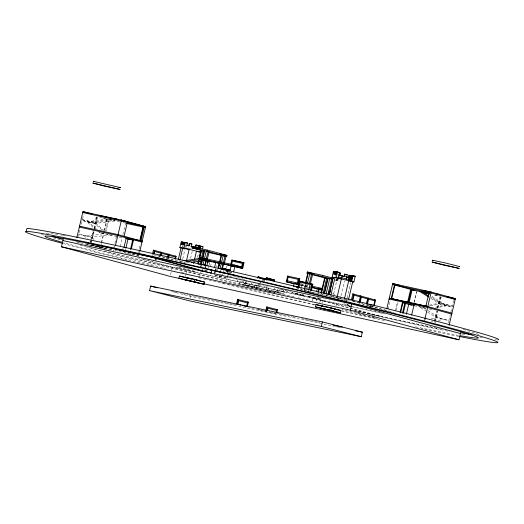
<?xml version="1.0" encoding="UTF-8"?>
<svg xmlns="http://www.w3.org/2000/svg" width="524" height="524" viewBox="0 0 524 524"><rect width="100%" height="100%" fill="white"/><g stroke="black" fill="none" stroke-linecap="round" stroke-linejoin="round"><path stroke-width="0.39" stroke-dasharray="2.62 1.97" d="M155.392 258.745L155.379 260.153L156.414 259.976L155.379 260.153M263.362 281.152L263.5 280.176M369.44 306.717L369.571 305.741L371.031 306.036M78.443 236.468L78.973 234.195L91.504 237.202L109.758 234.863M79.327 232.682L80.218 228.896M81.305 224.252L82.386 219.654L94.916 222.661L114.749 220.119M82.563 218.894L83.63 214.355M90.082 243.26L90.619 240.988M90.796 240.234L93.102 230.383M102.128 230.108L94.706 223.571L96.514 215.842M90.901 241.957L91.418 239.769M91.589 239.036L93.403 231.3M94.13 228.195L96.816 216.759M91.045 242.612L93.704 231.281M94.268 228.87L97.287 216.012M92.401 239.016L94.182 231.444M94.896 228.392L97.588 216.91M100.058 248.206L100.274 247.295L92.06 245.055M101.342 242.75L103.687 232.754M104.217 230.481L107.093 218.213M100.916 245.815L101.446 243.542M101.623 242.789L103.968 232.794M104.505 230.521L107.171 219.156L100.988 217.473M105.658 230.77L108.324 219.412L108.809 219.543L106.143 230.901M111.671 234.483L111.461 235.387L106.627 234.071M113.623 248.605L114.153 246.332M114.867 243.306L116.466 236.488M114.108 248.736L114.638 246.463M120.062 246.653L122.19 237.562M122.937 234.385L125.603 223.021M122.492 250.538L123.022 248.265M125.354 250.38L125.708 248.867M137.884 253.93L138.415 251.658M139.129 248.625L140.196 244.086M138.565 256.655L138.781 255.745L130.286 253.465M139.495 252.712L139.849 251.199M151.809 256.983L152.34 254.71M159.086 256.636L159.781 253.662M166.331 258.614L166.678 257.127M170.503 274.864L171.237 271.753M171.597 270.194L172.272 267.332L138.408 258.096M182.365 247.014L182.719 245.494M182.876 247.079L183.23 245.559M181.979 262.059L182.529 259.727M182.706 258.954L185.077 248.861M186.452 245.199L185.922 247.472L192.563 249.07M185.326 276.692L185.679 275.179M185.856 274.419L187.101 269.12M190.598 258.384L192.419 250.623M197.522 257.454L198.616 252.797M190.238 297.848L190.592 296.335L334.509 326.36M200.247 267.659L200.79 265.341M200.666 267.718L201.209 265.393M201.36 266.729L201.72 265.177M199.487 277.602L200.908 271.543M202.716 269.919L203.26 267.6M204.674 268.727L205.218 266.402M205.094 268.779L205.644 266.454M205.316 268.792L205.84 266.559M208.31 267.646L209.528 262.439M209.056 265.347L209.764 262.314M210.458 266.854L211.526 262.308M214.676 271.969L214.218 275.034M214.853 271.216L215.561 268.183M214.395 274.275L214.925 272.002M215.109 271.249L216.098 265.91L217.657 266.284M215.724 271.498L216.248 269.264M215.626 273.017L216.15 270.784M217.336 271.498L217.879 269.172M220.172 272.211L220.715 269.886M222.608 275.29L222.962 273.777M223.139 273.017L223.676 270.751L224.639 270.96M226.394 267.961L226.931 265.688M227.593 272.768L228.117 270.541M227.842 272.801L228.366 270.574M214.853 275.211L227.259 278.192L227.966 275.159M227.259 278.192L228.222 275.192M229.407 273.207L229.767 271.687M229.853 277.268L230.206 275.755M230.39 274.995L230.92 272.722L223.676 270.751M230.815 277.478L231.169 275.965M240.313 280.831L239.606 283.864L254.094 287.814L276.397 292.706M246.057 281.578L245.343 284.611L282.94 293.63L288.835 290.401M246.444 280.589L245.383 285.128L256.249 288.095L277.196 292.883L285.966 290.027M249.496 283.327L248.966 285.6L244.544 281.44M254.094 287.814L255.162 283.268M256.249 288.095L257.14 284.309M257.88 285.665L258.221 284.211M258.718 284.283L258.365 285.803L259.328 286.012L251.12 283.825L252.083 284.034M259.681 284.499L260.218 282.226M260.474 282.822L260.814 281.368M266.297 289.399L267.358 284.853M283.825 289.844L282.94 293.63L268.445 289.68L269.159 286.648M274.465 288.108L273.574 291.894L282.344 289.038M278.231 287.814L277.163 292.359L282.403 289.49M277.196 292.883L278.264 288.338M297.069 294.029L297.409 292.575M301.123 288.324L301.831 285.298L300.291 284.958M302.387 295.529L302.728 294.075M304.09 288.816L305.178 284.172M303.226 294.141L302.865 295.66L303.828 295.87L291.999 292.693L299.702 294.383M304.149 290.42L304.693 288.102M304.876 287.322L305.42 285.004M304.568 290.073L305.453 286.287L301.831 285.298M305.453 287.545L305.996 285.22M306.108 289.222L307.195 284.578M306.926 289.53L307.837 285.659M307.942 289.661L308.852 285.796M308.158 291.429L309.612 285.239M308.826 290.014L309.533 286.988M308.944 289.936L310.031 285.292M309.828 293.191L310.346 290.958M312.186 301.045L312.854 298.176L349.646 307.798M316.175 301.162L316.679 299.014L284.571 290.263M319.823 302.715L320.498 299.852M322.345 302.918L323.413 298.379M326.57 295.916L326.93 294.37M335.098 276.659L335.635 274.386M333.657 293.971L337.122 279.22M335.976 306.101L336.86 302.315M340.273 298.837L340.816 296.505M341 295.733L344.458 280.982M346.469 301.012L347.019 298.68M347.202 297.907L350.838 282.384M351.539 307.149L347.916 306.16L348.185 305.02L346.816 304.13M372.479 306.573L373.003 304.346M372.171 316.634L372.675 314.485L312.854 298.176M388.035 309.173L390.164 300.082M395.234 311.177L397.362 302.086M396.36 309.828L398.135 302.256M413.986 302.427L416.475 291.822M414.274 302.466L416.94 291.102M424.113 321.068L424.466 319.555M434.219 321.055L436.531 311.21M437.245 308.151L439.937 296.676M434.737 321.061L437.023 311.308M437.769 308.125L440.605 296.04M434.796 322.064L437.298 311.407M438.188 307.588L440.704 296.859M434.763 324.382L435.3 322.109M435.477 321.356L437.959 310.752M430.381 305.833L439.564 303.933L441.372 296.211M448.361 322.843L448.721 321.33M427.63 312.062L436.361 317.57L448.898 320.577L450.319 314.518M450.882 312.108L451.917 307.68M430.695 298.339L439.564 303.933L452.094 306.94L453.725 299.97M305.21 289.549L304.896 290.499L306.533 290.859M369.865 306.769L370.18 305.82M156.421 258.987L155.982 259.891L154.96 259.609M304.477 290.342L304.916 289.438M370.167 306.881L370.606 305.977M261.908 280.857L262.347 279.921L263.382 279.751M304.044 290.283L304.608 289.399M303.874 290.217L304.49 289.353M219.373 275.965L218.947 275.879L219.792 276.502L220.702 276.279M369.826 306.704L370.737 306.481M429.254 305.204L439.774 303.023L452.304 306.029L439.774 303.023L431.042 297.521M435.536 307.188L447.476 304.713L447.26 305.623L436.466 307.857M423.543 320.223L426.615 319.588M431.219 318.631L436.361 317.57L448.898 320.577M431.331 321.893L432.922 321.566M438.496 320.413L444.064 319.26M180.014 261.345L181.599 261.109M183.636 262.334L186.013 261.98M186.537 263.002L188.922 262.655M107.538 219.111L90.089 221.344L89.873 222.255L94.706 223.571L116.472 220.781M112.444 219.359L89.873 222.255L82.17 220.565L94.706 223.571M86.676 235.885L104.125 233.652M185.437 245.068L185.941 245.134L185.411 247.407L186.426 247.538M204.524 270.096L206.502 270.351M204.766 270.253L207.812 270.646M262.347 279.921L262.773 280.006M220.853 274.314L221.279 274.399L220.558 274.203M173.798 291.868L176.182 292.366M182.542 293.695L188.109 294.855M188.909 295.019L191.293 295.516M192.085 295.687L194.469 296.184M195.269 296.348L197.653 296.846M198.445 297.01L200.83 297.508M201.629 297.678L204.013 298.176M204.805 298.339L207.196 298.837M207.989 299.001L210.373 299.499M211.172 299.669L213.556 300.167M214.349 300.331L216.733 300.828M217.532 300.992L219.916 301.49M220.709 301.66L223.093 302.158M223.892 302.322L226.276 302.82M227.069 302.983L229.46 303.481M230.252 303.651L232.636 304.149M233.435 304.313L235.82 304.811M248.54 307.464L250.924 307.961M251.723 308.125L254.107 308.623M258.083 309.455L260.467 309.953M261.26 310.116L263.644 310.614M264.443 310.784L270.011 311.944M270.803 312.108L273.187 312.605M273.98 312.776L276.371 313.273M277.163 313.437L279.547 313.935M280.347 314.099L282.731 314.597M283.523 314.767L285.908 315.265M286.707 315.428L292.268 316.588M293.067 316.758L295.451 317.256M301.811 318.579L304.195 319.077M304.994 319.247L307.378 319.745M308.171 319.909L310.555 320.406M311.354 320.57L313.738 321.068M314.531 321.238L316.922 321.736M317.714 321.9L320.099 322.398M265.688 311.525L266.461 311.682M266.356 311.695L267.129 311.852M275.028 313.922L275.801 314.079M335.308 326.531L337.692 327.028M338.484 327.192L340.875 327.69M354.99 310.608L357.381 311.132M358.18 311.308L402.543 321.029A222.628 5.05 13.2 0 0 437.841 328.384M368.804 314.184L415.165 324.343A242.664 5.509 13.2 0 0 449.618 331.548M375.053 318.016L354.316 313.476A222.628 5.05 13.2 0 1 342.133 310.745M375.852 318.192L377.431 318.54M384.564 320.649L362.654 315.854A242.664 5.509 13.2 0 1 341.864 311.184M119.832 221.96L98.309 216.785M122.983 222.654L124.561 223.001M435.038 295.077L437.396 295.595M434.724 295.032L437.868 295.726M335.845 279.305L339.696 280.15M335.399 280.406L340.155 281.447M439.564 303.933L452.094 306.94M104.322 233.566L98.925 232.381L103.759 233.697M116.95 236.619L99.573 232.597M119.262 237.123L123.395 238.007M421.316 307.097L418.938 306.579L426.962 311.636M422.108 307.274L426.078 308.145M414.294 305.813L426.123 308.413M429.267 309.101L433.197 309.966M78.973 234.195L91.504 237.202L94.353 239.71M300.73 283.733L310.182 285.809M300.521 284.139L310.758 286.386M300.462 284.866L310.706 287.113M300.835 285.272L305.453 286.287M300.252 285.272L310.49 287.519M230.92 272.722L231.883 272.932L225.359 271.157M300.54 289.693L302.938 290.217M306.926 291.095L348.414 300.2M307.044 291.246L309.435 291.776M310.234 291.953L312.632 292.477M313.431 292.654L350.962 300.887M77.48 241.964L79.838 242.481M86.912 244.033L113.629 249.896M97.267 246.352L103.431 247.708L98.06 246.241M99.789 247.164L113.754 250.249L113.269 250.118M138.781 255.745L124.823 252.653L125.302 252.784M260.441 285.089L259.478 284.873L267.685 287.06L266.723 286.851M295.621 293.682L303.324 295.372M351.794 306.592L173.706 267.515L141.454 258.725M352.593 306.769L383.738 313.601M172.272 267.332L350.183 306.363M350.982 306.54L385.291 314.066M268.445 289.68L245.343 284.611L241.472 280.975M181.173 272.297L183.564 272.821M353.504 310.103L442.859 329.714M372.675 314.485L380.372 316.175L350.438 308.014M374.313 317.852L342.093 309.193M215.102 275.244L227.508 278.224M305.505 290.578L306.357 290.794M218.947 275.879L219.674 276.076M256.491 309.121L258.797 309.717M259.563 309.913L276.469 314.249M171.387 291.403L190.592 296.335M53.31 237.785L60.902 239.848M63.266 243.542L81.495 248.487A242.664 5.509 13.2 0 0 127.188 260.192M335.825 278.971L339.69 280.026M335.629 280.13L340.214 281.375M109.431 219.366L114.867 220.846M82.386 219.654L94.916 222.661L103.818 230.501M353.189 301.287L394.14 312.448M352.541 301.313L388.729 311.177M344.15 300.141L346.154 300.684M296.158 287.63L302.44 289.346M295.981 287.637L301.477 289.13M348.185 305.02L350.353 305.616M157.482 255.417L184.271 262.721M233.855 276.436L236.979 277.288M237.758 277.504L245.573 279.633M281.447 289.412L283.785 290.047M153.774 254.815L172.665 259.963M357.643 313.024L365.523 315.173M115.195 250.282L131.557 254.743M91.91 244.97L101.047 247.466M91.097 244.996L105.258 248.861M85.641 243.719L104.545 248.867M75.908 241.623L93.049 246.293M80.244 245.291L165.302 268.478M431.868 296.309L444.607 304.346L444.391 305.25L430.767 296.663M423.765 307.896L427.119 310.005M427.787 310.431L441.195 318.887M332.707 293.46L334.751 294.802M339.526 297.94L342.938 300.18M336.532 297.285L338.576 298.628M346.764 304.012L350.176 306.252M336.585 297.403L338.635 298.746M332.229 295.85L335.635 298.091M343.823 303.468L347.916 306.16M219.071 275.925L219.792 276.502M96.161 228.85L87.213 220.971L87.004 221.881L94.903 228.837M83.807 235.512L87.384 238.662M90.364 241.289L91.556 242.337M242.874 281.224L245.383 285.128L239.606 283.864L236.258 278.657M264.391 281.427L264.103 280.327L264.214 281.362M496.667 339.853A242.664 5.509 13.2 0 1 495.023 339.729M482.381 337.842A242.664 5.509 13.2 0 1 479.794 337.391M464.932 334.6A242.664 5.509 13.2 0 1 462.234 334.076M272.31 292.189A242.664 5.509 13.2 0 1 269.919 291.632M269.12 291.442A242.664 5.509 13.2 0 1 265.137 290.512M261.162 289.582A242.664 5.509 13.2 0 1 258.777 289.019M257.985 288.835A242.664 5.509 13.2 0 1 87.05 246.902M43.787 235.119A242.664 5.509 13.2 0 1 39.379 233.802M308.426 300.075A222.628 5.05 13.2 0 1 305.99 299.518M305.178 299.328A222.628 5.05 13.2 0 1 297.999 297.678M294.069 296.774A222.628 5.05 13.2 0 1 104.859 250.852M46.315 233.134A222.628 5.05 13.2 0 1 58.262 234.614M61.301 235.138A222.628 5.05 13.2 0 1 62.611 235.368M63.286 235.486A222.628 5.05 13.2 0 1 65.389 235.866M463.216 329.341A222.628 5.05 13.2 0 1 479.028 334.882M458.775 336.388A242.664 5.509 13.2 0 1 421.578 328.718M314.511 304.968A242.664 5.509 13.2 0 1 206.973 279.751M206.181 279.554A242.664 5.509 13.2 0 1 201.426 278.414M200.633 278.224A242.664 5.509 13.2 0 1 198.275 277.654M458.611 335.399A222.628 5.05 13.2 0 1 414.877 326.655M315.062 304.614A222.628 5.05 13.2 0 1 244.715 288.266M243.929 288.082A222.628 5.05 13.2 0 1 225.484 283.7M224.678 283.51A222.628 5.05 13.2 0 1 222.274 282.934M152.458 265.95A222.628 5.05 13.2 0 1 150.159 265.373M149.399 265.19A222.628 5.05 13.2 0 1 144.886 264.063M144.146 263.88A222.628 5.05 13.2 0 1 96.37 251.677L65.716 243.352A222.628 5.05 13.2 0 1 63.673 242.763M178.206 267.391L176.523 267.175L195.93 271.648L178.206 267.391M319.909 298.156L316.863 297.756L321.016 298.418L319.909 298.156M315.101 297.763L307.405 296.073L318.73 298.752L315.101 297.763"/><path stroke-width="0.79" d="M26.2 231.405L26.875 228.543A242.664 5.509 13.2 0 1 190.088 261.882A242.664 5.509 13.2 0 1 442.505 322.777L475.923 331.856A242.664 5.509 13.2 0 1 497.8 339.86M203.96 284.316L178.9 278.303L179.431 276.03L194.836 279.41L204.491 282.043L203.96 284.316L194.299 281.683L170.143 276.417L61.459 246.791L63.424 238.42M76.832 237.68L82.943 211.631L121.45 220.08L145.6 226.663L139.849 251.199M115.516 245.376L121.45 220.08M124.077 236.265L127.273 222.635M123.081 251.468L123.441 249.948M123.972 247.675L126.277 237.831L133.528 239.809L131.393 248.893M125 251.9L125.354 250.38M125.884 248.114L128.02 239.023L128.504 239.154M130.45 249.483L132.755 239.638M140.216 240.706L143.412 227.069L144.185 227.239L140.982 240.876L132.755 239.108M152.517 253.957L153.408 250.164L154.37 250.38L153.48 254.166M154.115 253.649L154.639 251.422L160.92 253.131L160.396 255.358M149.576 290.623L150.643 286.078L322.384 321.913L362.339 332.17L361.272 336.716L189.531 300.874L149.576 290.623L321.323 326.459L361.272 336.716M160.907 255.385L161.615 252.352L160.652 252.142M161.359 255.627L161.883 253.393L168.165 255.103L167.641 257.336M168.152 257.356L168.859 254.33L167.896 254.12M168.61 257.598L169.134 255.371L175.409 257.081L175.062 258.568M175.396 259.334L176.11 256.302L153.408 250.164M181.369 247.97L179.883 247.616L181.219 241.937L181.723 242.003L181.193 244.276L181.697 244.341L182.234 242.068L182.738 242.134L182.208 244.407L183.682 244.76M178.343 259.413L181.075 247.773M202.5 248.848L202.998 246.712L200.784 246.182L200.253 248.455L198.039 247.924L198.57 245.651L196.356 245.121L195.819 247.393L195.314 247.328L190.88 246.267L191.391 246.332L191.922 244.06L189.708 243.529L189.177 245.795L186.957 245.265L187.494 242.992L183.754 242.265L183.223 244.538L182.208 244.407M179.843 260.408L182.758 247.99L189.138 249.391L186.406 261.031M184.265 242.33L183.728 244.603L184.238 244.669L184.769 242.396L187.494 242.992M179.883 247.616L183.944 248.147L185.28 242.461M186.452 245.199L188.666 245.73L189.203 243.464L189.708 243.529M202.14 250.675L191.981 247.911L192.243 246.771L207.648 250.151L226.971 255.417L226.702 256.557L225.575 256.308L225.995 256.36L224.364 263.323M195.314 247.328L195.845 245.055L196.356 245.121M193.566 263.572L193.926 262.02M194.476 259.688L196.474 251.153L200.476 252.241L199.022 258.45M202.998 246.712L199.264 245.985L198.727 248.258L200.253 248.455M199.238 248.324L199.768 246.051M197.751 263.886L198.295 261.555M198.052 263.559L198.779 260.467M199.14 258.915L201.137 250.407L204.72 251.219M209.574 261.207L199.546 258.561L199.808 257.422L234.464 265.026L242.92 267.332M198.295 264.391L199.199 260.52M199.565 258.974L201.563 250.459M194.299 281.683L194.836 279.41M199.886 264.738L200.797 260.867M201.524 257.775L203.155 250.813L204.38 251.101M200.974 264.568L201.878 260.697M202.421 258.371L204.242 250.636L204.661 250.688L202.847 258.43M201.393 264.62L202.48 259.976M202.984 264.967L204.078 260.33M204.439 258.777L206.253 251.042L208.087 251.481L204.727 265.439M226.702 256.557L207.38 251.284L207.648 250.151M204.91 265.55L205.781 261.83L208.421 262.177M206.915 261.037L209.089 251.756M206.836 265.865L208.08 260.559L215.783 262.249L219.405 263.238L218.161 268.543M214.539 267.554L215.783 262.249M218.239 267.626L221.148 255.24L223.159 255.647L224.993 256.085L222.091 268.471M218.482 268.452L221.567 255.299M220.073 268.805L223.159 255.647M221.554 269.506L221.914 267.987L230.121 270.174L221.914 267.987M222.418 268.484L223.486 263.939L234.811 266.618L233.566 271.923M222.517 269.716L222.877 268.203M230.763 264.633L231.831 260.087L243.988 262.786L242.651 268.471L230.049 265.701M229.944 270.934L231.182 265.629M231.536 264.803L232.387 261.168L242.396 263.362L241.544 266.998M242.651 268.471L234.202 266.166L234.464 265.026M243.378 262.622L242.317 267.168L233.075 265.137M241.106 305.138L237.287 304.156L238.355 299.61L237.582 299.453L236.514 303.999L237.182 304.169M237.955 304.326L238.806 300.691L247.479 302.918L246.621 306.553M247.289 306.723L248.356 302.178L237.582 299.453M257.697 278.316L258.057 276.796L259.02 277.013M266.061 279.364L266.415 277.851L267.378 278.061L274.622 280.032L274.268 281.552M266.847 280.333L267.378 278.061M265.871 310.765L266.755 306.979L267.528 307.143L266.821 310.169M267.469 310.398L267.98 308.217L276.652 310.444L276.141 312.625M276.823 312.736L277.537 309.704L266.755 306.979M293.971 283.851L286.287 281.761L287.617 276.076L299.774 278.775L298.706 283.32L298.104 283.156L299.171 278.611L299.774 278.775M287.322 280.792L288.174 277.157L298.189 279.351L297.337 282.986M293.42 286.635L294.128 283.608L298.752 284.624M297.874 287.152L299.551 281.126L312.841 284.316L311.42 290.375M298.13 287.185L299.551 281.126M299.001 287.453L300.226 282.246L311.747 285.01L310.522 290.217M305.78 283.458L308.145 273.397L307.012 273.148L307.28 272.008L322.686 275.388L333.506 278.342M305.544 282.626L307.719 273.338M307.562 283.032L309.736 273.744L311.57 274.183L312.573 274.458L310.391 283.746M309.396 283.471L311.57 274.183M311.171 290.342L312.409 285.036M316.522 291.704L317.236 288.678L311.846 287.493M318.107 292.458L318.998 288.672L322.037 289.065M318.461 291.835L318.985 289.602L321.625 289.949L320.924 292.923M328.948 294.776L332.576 279.299L322.417 276.528L322.686 275.388M315.382 306.809L315.92 304.536L331.319 307.916L340.98 310.549L340.449 312.821L315.382 306.809L340.449 312.821M320.943 289.359L321.212 288.226L311.76 286.15M321.153 292.851L324.625 277.949L327.867 278.65M321.415 293.479L325.05 278.002M323.197 293.06L326.642 278.355M324.094 293.656L327.729 278.178L329.74 278.585L331.581 279.023L327.945 294.501M324.52 293.709L328.148 278.231M326.111 294.062L329.74 278.585M333.591 277.556L332.111 277.203L333.441 271.517L333.952 271.583L333.415 273.856L335.445 274.124L335.982 271.851L339.716 272.578L338.655 277.124L338.144 277.058M328.889 293.171L329.432 290.853M329.399 291.665L329.662 290.532M321.323 326.459L322.384 321.913M333.926 273.921L334.456 271.655L334.967 271.72L334.43 273.987L335.91 274.347M329.295 294.429L333.297 277.353M330.795 295.425L334.98 277.576L341.36 278.971L337.174 296.826M336.487 271.917L335.956 274.19L336.46 274.255L336.998 271.982L339.716 272.578M332.111 277.203L336.172 277.727L337.502 272.048M330.788 310.188L331.319 307.916M340.063 275.454L340.593 273.181L337.875 272.585L338.38 272.65M341.746 278.257L342.277 275.984M344.491 276.515L345.028 274.242L344.517 274.176L343.986 276.449L339.559 275.388M346.174 279.318L347.242 274.773L344.517 274.176M346.94 277.157L348.414 277.51L348.951 275.238L349.456 275.303L348.394 279.849M344.517 298.588L348.702 280.733L353.897 281.978L355.226 276.299L352.501 275.703L351.44 280.248M351.414 278.067L349.94 277.707L350.471 275.441L349.966 275.369L348.899 279.914L349.914 280.045L350.445 277.779M350.956 277.844L351.486 275.572L355.226 276.299M351.997 275.637L350.929 280.183L351.945 280.314L353.012 275.768M348.519 299.676L352.704 281.827M351.414 299.983L352.835 293.925L353.798 294.134L352.377 300.193M460.917 331.417L458.952 339.788L350.268 310.162L351.728 303.94L62.919 240.568M352.842 300.383L354.067 295.176L360.342 296.885L359.123 302.093M359.621 302.171L361.043 296.106L360.08 295.896M360.086 302.355L361.311 297.147L367.593 298.863L366.545 303.324M366.866 304.143L368.287 298.084M367.337 304.333L368.555 299.125L374.837 300.835L373.612 306.042M374.11 306.121L375.531 300.062L352.835 293.925M386.778 308.872L392.712 283.576L431.219 292.025L424.931 318.834M429.562 292.641L429.084 292.51L425.881 306.14L426.366 306.278L391.71 298.673L394.906 285.036M400.081 312.586L402.563 301.981L403.048 302.112L400.559 312.717M402.478 313.149L404.783 303.304L405.556 303.475L403.244 313.319M407.593 302.296L410.613 289.425L411.379 289.589L408.36 302.466M406.388 314.177L408.694 304.333L414.209 305.538M409.087 302.662L412.106 289.785L429.49 293.604M411.628 315.121L414.117 304.516M449.081 325.417L455.369 298.608L430.931 291.986M369.892 304.791L370.199 304.418L371.044 305.04L370.199 304.418L369.165 304.588L370.199 304.418L371.044 305.04M426.189 305.839L424.65 306.154L419.822 304.837M183.976 260.762L199.847 258.43M186.885 261.43L201.956 259.216M191.299 262.301L205.578 260.205M459.345 266.618L459.679 266.611L445.551 262.983L432.424 260.245L433.014 260.467M183.433 242.468L183.937 242.533L181.219 241.937M184.448 242.599L184.952 242.664L182.234 242.068M186.478 242.861L183.754 242.265M191.922 244.06L189.203 243.464M198.059 245.586L198.57 245.651M198.249 245.854L197.738 245.789L200.463 246.385L199.952 246.319M200.784 246.182L200.279 246.116L199.742 248.389L197.528 247.859M188.666 245.73L189.177 245.795M335.655 272.054L336.166 272.12L333.441 271.517M336.67 272.185L337.181 272.251L334.456 271.655M338.701 272.447L335.982 271.851M340.089 273.115L340.593 273.181M346.737 274.707L347.242 274.773M351.165 275.768L351.676 275.84L348.951 275.238M353.7 276.102L354.211 276.168M338.681 274.786L339.185 274.851M348.414 277.51L352.475 278.041M312.153 274.406L312.573 274.458M208.074 261.194L205.788 260.893L206.901 261.162M312.841 284.316L299.296 281.093M322.384 289.235L318.998 288.672M334.476 309.029L335.262 309.134L321.638 305.951L322.673 306.271M118.941 187.441L120.52 187.644L93.265 181.278L93.855 181.501M369.165 304.588L370.199 304.418L370.317 304.844M185.935 277.55L194.463 279.475M196.389 280.196L198.773 280.628L195.151 279.646M247.583 302.021L248.356 302.178M276.764 309.546L277.537 309.704M332.819 325.05L342.362 327.042M355.187 330.677L362.339 332.17M99.128 215.462L118.293 219.667L113.466 218.351M120.605 220.172L125.996 221.357M82.733 212.534L121.24 220.984L145.39 227.567L126.585 223.421M137.747 224.934L145.6 226.663M392.496 284.486L431.01 292.936L455.159 299.518M446.998 296.748L455.369 298.608M422.331 292.287L423.87 292.628M424.637 292.792L428.75 293.695M424.512 292.792L426.078 293.139M427.649 293.479L429.221 293.826M219.268 253.727L226.971 255.417M191.981 247.911L207.38 251.284M307.012 273.148L322.417 276.528M223.191 255.784L209.011 252.548M243.988 262.786L231.831 260.087M79.32 227.082L117.828 235.525L141.978 242.114M141.421 241.033L142.194 241.204L118.038 234.621L79.53 226.172L80.015 226.303M125.708 238.518L132.782 240.071M389.09 299.027L427.597 307.477L451.747 314.059M199.546 258.561L234.202 266.166M217.866 262.904L219.405 263.238M227.874 265.098L234.811 266.618M211.146 261.555L214.296 262.249M215.875 262.589L223.748 264.319M175.147 256.092L176.11 256.302M374.568 299.846L375.531 300.062M299.158 283.386L286.549 280.622L287.159 280.785M286.287 281.761L298.89 284.525M312.278 287.46L319.365 289.019M274.622 280.032L266.415 277.851M265.301 278.775L266.264 278.984L258.057 276.796M87.528 242.959L154.541 257.664M211.185 270.089L231.13 274.465M232.728 274.818L235.918 275.513M115.378 249.195L120.965 250.42M122.564 250.773L137.74 254.101M139.332 254.454L145.724 255.856M61.459 246.791L350.268 310.162M334.816 309.193L340.98 310.549M199.1 280.864L204.491 282.043M203.646 283.772L458.952 339.788M351.486 275.572L352.966 275.925M349.966 275.369L352.685 275.971M338.589 275.1L348.925 277.576M338.655 277.124L351.945 280.314M336.172 277.727L353.897 281.978M195.845 245.055L197.325 245.409M199.264 245.985L201.478 246.516M325.627 278.224L326.852 278.513M191.391 246.332L195.819 247.393M202.749 250.826L203.974 251.12M183.944 248.147L200.928 252.214M190.147 278.768L191.522 279.096M323.321 306.442L324.611 306.769M242.684 305.544L245.835 306.35M150.643 286.078L157.554 287.853M62.507 243.333L48.077 239.416A242.664 5.509 13.2 0 1 133.659 252.306A242.664 5.509 13.2 0 1 441.83 325.646L475.248 334.718A242.664 5.509 13.2 0 1 459.712 336.578M423.228 290.296L430.112 292.176M436.996 294.049L439.289 294.678M423.019 291.206L429.235 292.903M392.712 283.576L399.321 285.338M423.949 292.608L419.809 291.475L428.652 297.056M414.87 290.538L394.421 284.905L391.225 298.542L391.71 298.673M121.162 220.041L144.349 226.361M143.465 227.147L142.98 227.016L139.784 240.647L140.268 240.778M307.28 272.008L313.463 273.698M82.943 211.631L91.923 214.034M311.754 274.438L326.334 278.414M451.963 313.149L427.807 306.566L389.299 298.117L389.784 298.248M392.05 298.824L398.194 300.501M392.817 299.073L395.889 299.911M402.615 302.715L411.458 305.079M192.243 246.771L196.88 248.035M202.906 250.885L204.432 251.304M287.617 276.076L288.22 276.24M321.212 288.226L322.417 288.554M317.236 288.678L319.411 289.268M199.808 257.422L205.847 259.072M223.486 263.939L226.381 264.731M208.08 260.559L209.528 260.959M294.927 286.379L298.549 287.368M267.646 279.102L273.928 280.812M259.288 278.048L264.784 279.547M351.728 303.94L460.413 333.565M223.145 269.238L229.42 270.954M207.904 269.159L211.847 270.233L211.172 273.102L151.298 256.78L143.655 255.103L203.469 271.412M315.92 304.536L324.094 306.763M179.431 276.03L184.631 277.451M186.118 277.858L188.345 278.467M426.012 292.621L429.189 294.619M422.344 292.032L428.363 295.831M329.295 291.22L330.657 292.11M328.817 293.604L330.179 294.501M471.986 334.666A222.628 5.05 13.2 0 1 461.389 332.917M62.395 239.337A222.628 5.05 13.2 0 1 52.21 236.219M61.727 242.199A222.628 5.05 13.2 0 1 262.799 282.148A222.628 5.05 13.2 0 1 460.714 335.779M93.174 183.092L92.84 183.099L103.418 185.882L120.094 189.465L93.174 183.092M432.333 262.059L431.999 262.066L442.577 264.849L459.253 268.426L432.333 262.059M185.404 279.823L184.618 279.718L198.242 282.901L185.404 279.823M321.893 308.322L321.101 308.223L334.731 311.407L321.893 308.322"/></g></svg>
